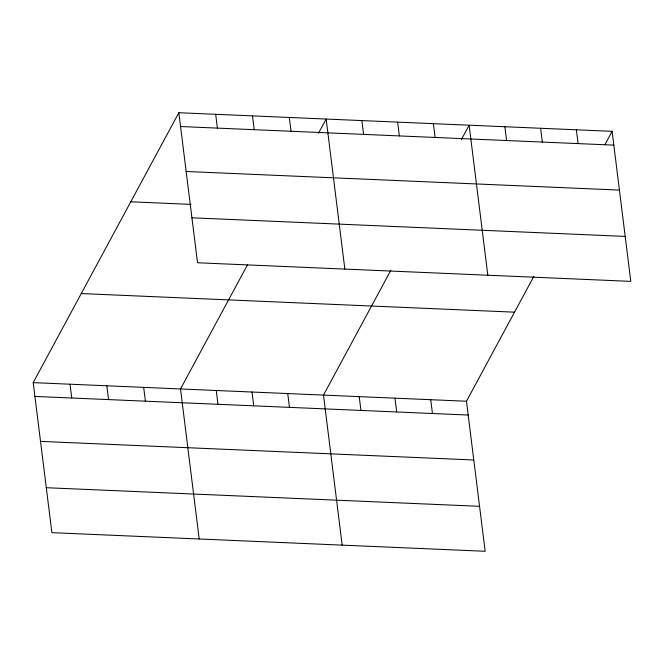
<?xml version="1.0" encoding="UTF-8"?>
<svg xmlns="http://www.w3.org/2000/svg" width="664" height="664" viewBox="0 0 664 664"><rect width="100%" height="100%" fill="white"/><g stroke="black" fill="none" stroke-linecap="round" stroke-linejoin="round"><path stroke-width="1" d="M533.864 276.34L466.468 401.239L485.16 551.278L51.892 532.661L33.2 382.63L178.84 112.722L612.108 131.339L630.8 281.37L197.532 262.761L178.84 112.722M247.44 264.928L180.508 388.955L199.2 538.994M318.463 133.306L326.157 119.055L344.84 269.086M390.888 270.198L323.493 395.097L342.176 545.136M461.447 139.448L469.133 125.197L487.824 275.228M604.904 144.694L612.108 131.339M180.558 126.525L613.835 145.134M186.161 171.486L619.429 190.095M130.783 201.798L191.141 204.387M191.929 217.8L625.197 236.409M81.265 293.563L514.534 312.171M33.2 382.63L466.468 401.239M34.918 396.433L468.186 415.041M40.521 441.386L473.789 459.994M46.289 487.708L479.557 506.317M576.369 129.804L578.087 143.598M540.62 128.268L542.339 142.063M504.881 126.733L506.599 140.527M433.393 123.662L435.111 137.465M397.645 122.126L399.363 135.929M430.728 399.703L432.447 413.506M361.897 120.591L363.615 134.394M394.98 398.168L396.698 411.971M359.232 396.632L360.95 410.435M289.33 117.47L291.048 131.273M287.744 393.561L289.462 407.364M252.503 115.893L254.221 129.688M252.005 392.026L253.723 405.828M215.667 114.308L217.394 128.111M216.256 390.49L217.975 404.293M143.681 387.378L145.399 401.18M106.854 385.792L108.572 399.595M70.027 384.215L71.745 398.018"/></g></svg>
